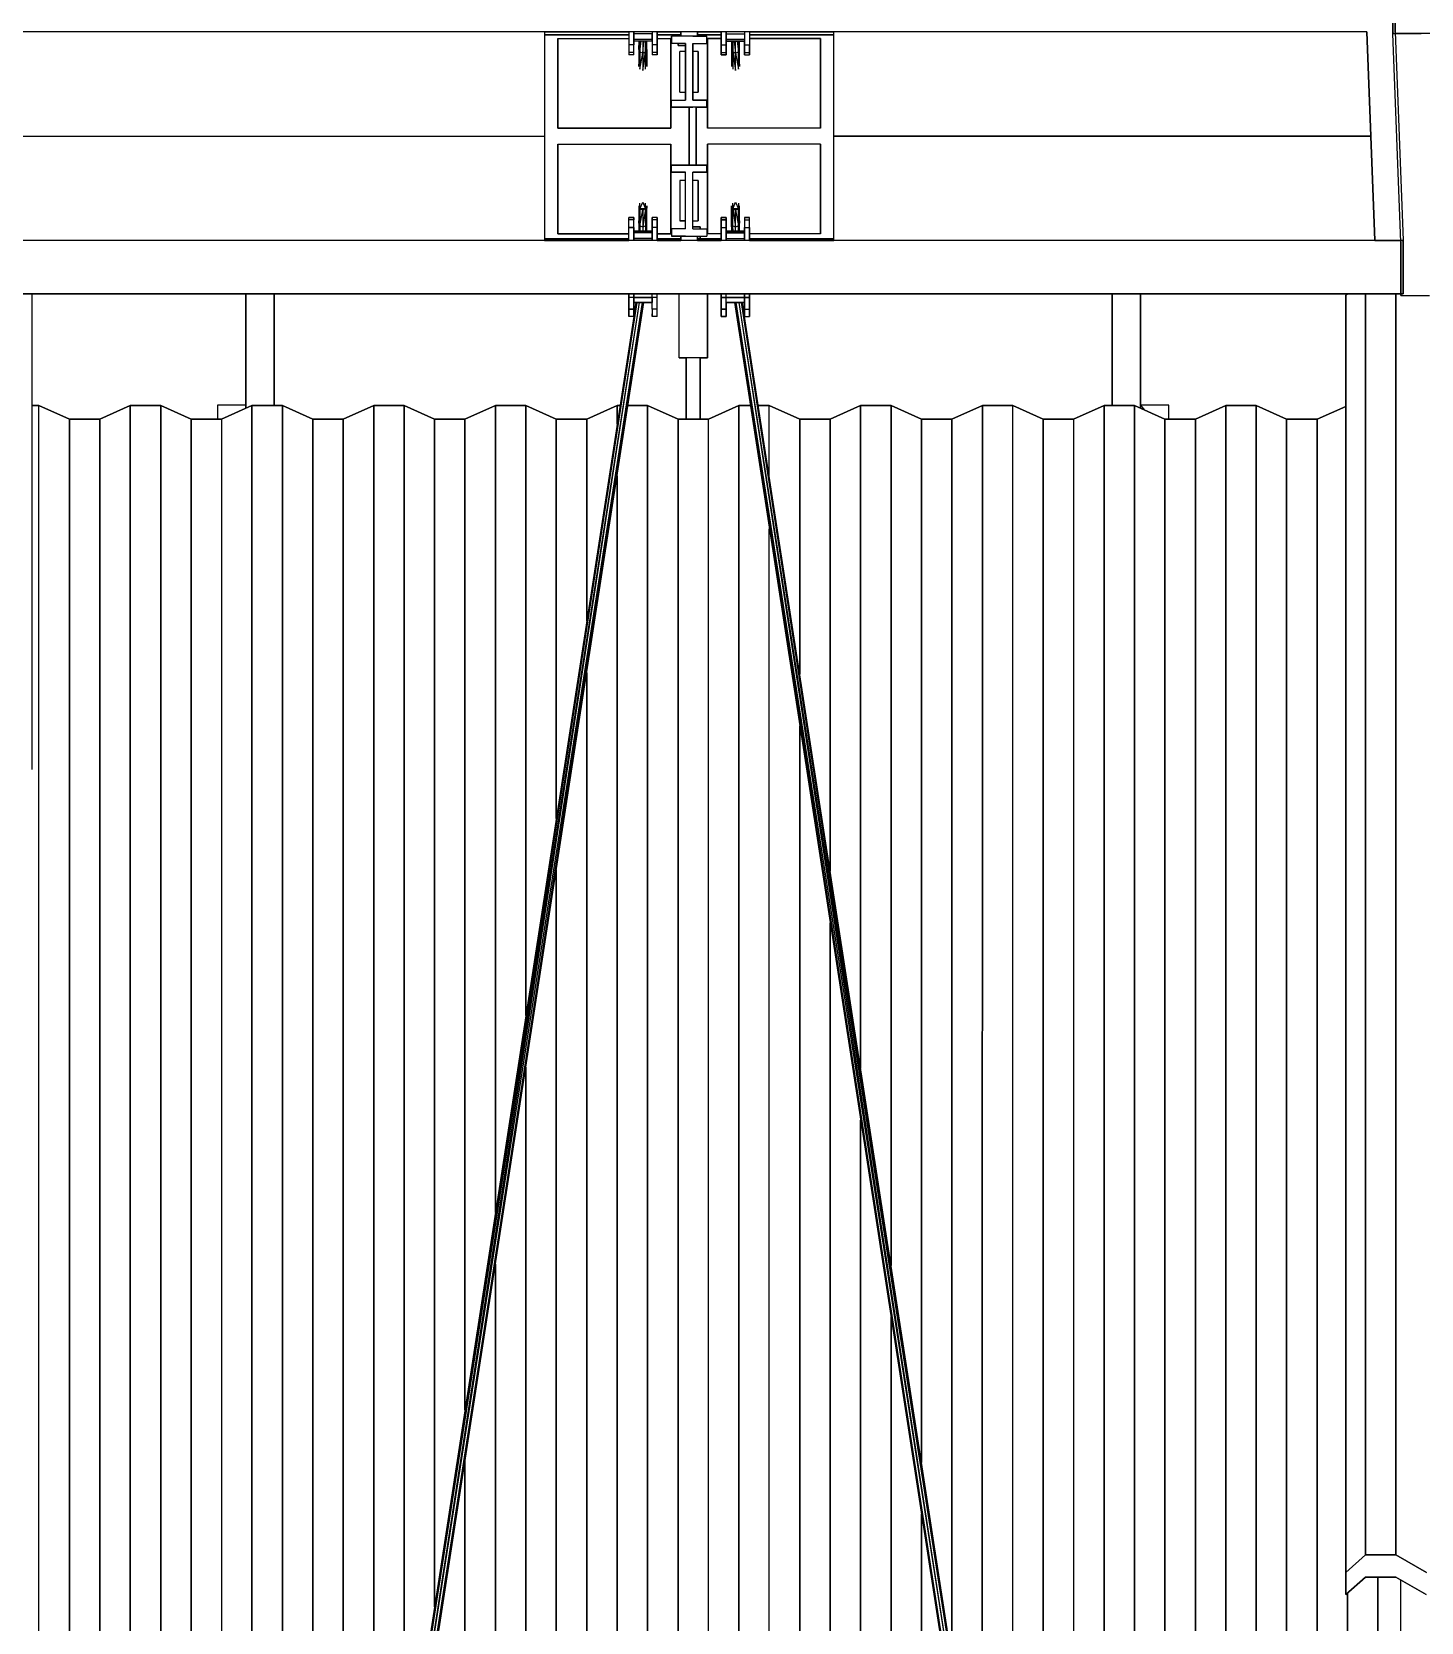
# Model space of a CAD drawing. Extents: x -32 to 51.8, y -51.6 to -5.5.
# Drawn here: x -18.566 to -14.653, y -24.769 to -20.291 of the extents above; entities that cross this region are included whole.
import ezdxf

# ---------------------------------------------------------------- set-up
doc = ezdxf.new("R2010")
doc.units = 0
doc.header["$MEASUREMENT"] = 0
doc.layers.get('0').update_dxf_attribs({"linetype": 'CONTINUOUS'})
doc.layers.add('hachures', color=5, linetype='CONTINUOUS')

msp = doc.modelspace()

# ---------------------------------------------------------------- linework, layer by layer
for p, q in [((-14.7329, -20.2952), (-14.7329, -20.1452)), ((-14.7329, -20.1452), (-14.7329, -20.2952)), ((-14.7263, -20.1406), (-14.7263, -20.2906)), ((-14.7263, -20.2906), (-14.7263, -20.1406)), ((-14.8063, -20.2906), (-18.6463, -20.2906)), ((-17.122, -20.2906), (-16.8848, -20.2906)), ((-17.122, -20.2906), (-17.122, -20.5845)), ((-17.122, -20.2988), (-16.8848, -20.2988)), ((-16.8848, -20.2988), (-17.122, -20.2988)), ((-17.0847, -20.5618), (-17.0847, -20.3093)), ((-17.0847, -20.3093), (-16.8848, -20.3093)), ((-17.0847, -20.3093), (-16.8848, -20.3093)), ((-17.0847, -20.5618), (-17.0847, -20.3093)), ((-17.0847, -20.3093), (-17.0847, -20.5618)), ((-16.8848, -20.2906), (-16.8848, -20.3274)), ((-16.8848, -20.3274), (-16.8848, -20.3488)), ((-16.8704, -20.3274), (-16.8848, -20.3274)), ((-16.8704, -20.2906), (-16.8704, -20.3274)), ((-16.8704, -20.3274), (-16.8704, -20.2906)), ((-16.8193, -20.2965), (-16.8704, -20.2965)), ((-16.8193, -20.312), (-16.8704, -20.312)), ((-16.8193, -20.3169), (-16.8704, -20.3169)), ((-16.8704, -20.3488), (-16.8704, -20.3274)), ((-16.8568, -20.3169), (-16.8568, -20.34)), ((-16.8568, -20.34), (-16.8556, -20.3169)), ((-16.8535, -20.3169), (-16.8535, -20.3474)), ((-16.8535, -20.3474), (-16.8501, -20.3169)), ((-16.8455, -20.3169), (-16.8455, -20.3505)), ((-16.8455, -20.3505), (-16.8421, -20.3169)), ((-16.8376, -20.3474), (-16.8376, -20.3169)), ((-16.8343, -20.34), (-16.8343, -20.3169)), ((-16.8193, -20.2906), (-16.8193, -20.3274)), ((-16.8193, -20.312), (-16.8193, -20.2965)), ((-16.8193, -20.3169), (-16.8193, -20.312)), ((-16.8193, -20.3274), (-16.8193, -20.3488)), ((-16.8048, -20.3274), (-16.8193, -20.3274)), ((-16.8048, -20.2906), (-16.8048, -20.3274)), ((-16.8048, -20.3274), (-16.8048, -20.2906)), ((-16.8048, -20.2906), (-16.7383, -20.2906)), ((-16.8048, -20.2988), (-16.7383, -20.2988)), ((-16.7383, -20.2988), (-16.8048, -20.2988)), ((-16.8048, -20.3023), (-16.8048, -20.3355)), ((-16.8048, -20.3093), (-16.8048, -20.3093)), ((-16.8048, -20.3093), (-16.7667, -20.3093)), ((-16.8048, -20.3093), (-16.8048, -20.3093)), ((-16.8048, -20.3093), (-16.7667, -20.3093)), ((-16.8048, -20.3274), (-16.8048, -20.3488)), ((-16.8048, -20.3488), (-16.8048, -20.3274)), ((-16.7667, -20.3093), (-16.7667, -20.5618)), ((-16.7667, -20.3093), (-16.7667, -20.5618)), ((-16.7667, -20.5618), (-16.7667, -20.3093)), ((-16.7667, -20.3227), (-16.7648, -20.3227)), ((-16.7667, -20.3227), (-16.7648, -20.3227)), ((-16.7648, -20.3032), (-16.7648, -20.3232)), ((-16.7248, -20.3032), (-16.7648, -20.3032)), ((-16.7648, -20.3232), (-16.7648, -20.3032)), ((-16.7248, -20.3232), (-16.7648, -20.3232)), ((-16.7461, -20.3032), (-16.7461, -20.2988)), ((-16.7461, -20.2988), (-16.7461, -20.3032)), ((-16.7461, -20.3289), (-16.7461, -20.3232)), ((-16.7461, -20.3232), (-16.7461, -20.3289)), ((-16.7461, -20.3289), (-16.7248, -20.3289)), ((-16.7248, -20.3289), (-16.7461, -20.3289)), ((-16.7383, -20.3032), (-16.7383, -20.2906)), ((-16.7383, -20.3032), (-16.7383, -20.2906)), ((-16.7383, -20.2906), (-16.7383, -20.3032)), ((-16.7048, -20.3032), (-16.7248, -20.3032)), ((-16.7248, -20.4832), (-16.7248, -20.3232)), ((-16.7248, -20.3232), (-16.7248, -20.4832)), ((-16.6648, -20.3032), (-16.7048, -20.3032)), ((-16.7048, -20.3032), (-16.6648, -20.3032)), ((-16.6913, -20.3032), (-16.7048, -20.3032)), ((-16.7048, -20.3232), (-16.6648, -20.3232)), ((-16.7048, -20.3232), (-16.7048, -20.4832)), ((-16.7048, -20.4832), (-16.7048, -20.3232)), ((-16.6913, -20.2906), (-16.6248, -20.2906)), ((-16.6913, -20.2906), (-16.6913, -20.3032)), ((-16.6913, -20.3032), (-16.6913, -20.2906)), ((-16.6913, -20.2988), (-16.6248, -20.2988)), ((-16.6248, -20.2988), (-16.6913, -20.2988)), ((-16.6913, -20.3032), (-16.6648, -20.3032)), ((-16.6648, -20.3232), (-16.6648, -20.3032)), ((-16.6648, -20.3232), (-16.6648, -20.3032)), ((-16.6648, -20.3227), (-16.6629, -20.3227)), ((-16.6648, -20.3227), (-16.6629, -20.3227)), ((-16.6629, -20.3093), (-16.6248, -20.3093)), ((-16.6248, -20.3093), (-16.6629, -20.3093)), ((-16.6629, -20.5618), (-16.6629, -20.3093)), ((-16.6629, -20.5618), (-16.6629, -20.3093)), ((-16.6629, -20.3093), (-16.6629, -20.5618)), ((-16.6248, -20.3274), (-16.6248, -20.2906)), ((-16.6248, -20.2906), (-16.6248, -20.3274)), ((-16.6248, -20.3023), (-16.6248, -20.2906)), ((-16.6248, -20.3355), (-16.6248, -20.3023)), ((-16.6248, -20.3274), (-16.6104, -20.3274)), ((-16.6248, -20.3488), (-16.6248, -20.3274)), ((-16.6248, -20.3274), (-16.6248, -20.3488)), ((-16.6104, -20.2906), (-16.6104, -20.3274)), ((-16.6104, -20.3274), (-16.6104, -20.2906)), ((-16.6104, -20.2965), (-16.5592, -20.2965)), ((-16.6104, -20.312), (-16.6104, -20.2965)), ((-16.5592, -20.312), (-16.6104, -20.312)), ((-16.6104, -20.3169), (-16.6104, -20.312)), ((-16.6104, -20.3169), (-16.5592, -20.3169)), ((-16.5592, -20.3169), (-16.6104, -20.3169)), ((-16.6104, -20.3274), (-16.6104, -20.3488)), ((-16.6104, -20.3355), (-16.6104, -20.3274)), ((-16.6104, -20.3488), (-16.6104, -20.3274)), ((-16.5953, -20.3169), (-16.5953, -20.34)), ((-16.592, -20.3169), (-16.592, -20.3474)), ((-16.5876, -20.3169), (-16.5841, -20.3505)), ((-16.5841, -20.3505), (-16.5841, -20.3169)), ((-16.5796, -20.3169), (-16.5761, -20.3474)), ((-16.5761, -20.3474), (-16.5761, -20.3169)), ((-16.5728, -20.34), (-16.5728, -20.3169)), ((-16.5593, -20.3355), (-16.5593, -20.3169)), ((-16.5592, -20.3274), (-16.5593, -20.3488)), ((-16.5592, -20.2906), (-16.5592, -20.3274)), ((-16.5592, -20.3274), (-16.5448, -20.3274)), ((-16.5592, -20.3488), (-16.5592, -20.3274)), ((-16.5448, -20.2906), (-16.5448, -20.3274)), ((-16.5448, -20.2906), (-16.3077, -20.2906)), ((-16.5448, -20.2988), (-16.3077, -20.2988)), ((-16.3077, -20.2988), (-16.5448, -20.2988)), ((-16.5448, -20.3093), (-16.3449, -20.3093)), ((-16.3449, -20.3093), (-16.5448, -20.3093)), ((-16.5448, -20.3274), (-16.5448, -20.3488)), ((-16.5448, -20.3488), (-16.5448, -20.3274)), ((-16.5448, -20.3274), (-16.5448, -20.3355)), ((-16.3449, -20.3093), (-16.3449, -20.5618)), ((-16.3449, -20.5618), (-16.3449, -20.3093)), ((-16.3449, -20.3093), (-16.3449, -20.5618)), ((-16.3077, -20.5845), (-16.3077, -20.2906)), ((-14.8063, -20.2906), (-14.7833, -20.8785)), ((-14.7833, -20.8785), (-14.8063, -20.2906)), ((-14.7099, -20.8831), (-14.7329, -20.2952)), ((-14.7329, -20.2952), (-14.6529, -20.2952)), ((-14.6529, -20.2952), (-14.7329, -20.2952)), ((-14.7329, -20.2952), (-14.6529, -20.2952)), ((-14.7263, -20.2906), (-14.7033, -20.8785)), ((-10.8129, -20.2952), (-14.6529, -20.2952)), ((-16.8848, -20.3488), (-16.8848, -20.3556)), ((-16.8704, -20.3488), (-16.8848, -20.3488)), ((-16.8704, -20.3556), (-16.8848, -20.3556)), ((-16.8704, -20.3556), (-16.8704, -20.3488)), ((-16.8568, -20.34), (-16.8535, -20.3474)), ((-16.8568, -20.34), (-16.8568, -20.3881)), ((-16.8568, -20.3881), (-16.8535, -20.3474)), ((-16.8535, -20.3474), (-16.8455, -20.3505)), ((-16.8535, -20.3474), (-16.8535, -20.3959)), ((-16.8535, -20.3959), (-16.8455, -20.3505)), ((-16.8455, -20.3505), (-16.8376, -20.3474)), ((-16.8455, -20.3991), (-16.8376, -20.3474)), ((-16.8455, -20.3505), (-16.8455, -20.3991)), ((-16.8376, -20.3474), (-16.8343, -20.34)), ((-16.8376, -20.3959), (-16.8343, -20.34)), ((-16.8376, -20.3959), (-16.8376, -20.3474)), ((-16.8343, -20.34), (-16.8343, -20.3881)), ((-16.8193, -20.3488), (-16.8193, -20.3556)), ((-16.8048, -20.3488), (-16.8193, -20.3488)), ((-16.8048, -20.3556), (-16.8193, -20.3556)), ((-16.8048, -20.3355), (-16.8048, -20.3556)), ((-16.8048, -20.3488), (-16.8048, -20.3556)), ((-16.8048, -20.3556), (-16.8048, -20.3488)), ((-16.7248, -20.3462), (-16.7407, -20.3462)), ((-16.7407, -20.4602), (-16.7407, -20.3462)), ((-16.689, -20.3462), (-16.7048, -20.3462)), ((-16.689, -20.3462), (-16.689, -20.4602)), ((-16.689, -20.4602), (-16.689, -20.3462)), ((-16.689, -20.3462), (-16.689, -20.4602)), ((-16.6248, -20.3556), (-16.6248, -20.3355)), ((-16.6248, -20.3488), (-16.6104, -20.3488)), ((-16.6248, -20.3556), (-16.6248, -20.3488)), ((-16.6248, -20.3488), (-16.6248, -20.3556)), ((-16.6248, -20.3556), (-16.6104, -20.3556)), ((-16.6104, -20.3556), (-16.6248, -20.3556)), ((-16.6104, -20.3556), (-16.6104, -20.3355)), ((-16.6104, -20.3355), (-16.6104, -20.3355)), ((-16.6104, -20.3488), (-16.6104, -20.3556)), ((-16.6104, -20.3556), (-16.6104, -20.3488)), ((-16.6104, -20.3556), (-16.6104, -20.3556)), ((-16.5953, -20.34), (-16.592, -20.3474)), ((-16.5953, -20.34), (-16.592, -20.3959)), ((-16.5953, -20.34), (-16.5953, -20.3881)), ((-16.592, -20.3474), (-16.5841, -20.3505)), ((-16.592, -20.3474), (-16.5841, -20.3991)), ((-16.592, -20.3474), (-16.592, -20.3959)), ((-16.5841, -20.3505), (-16.5761, -20.3474)), ((-16.5841, -20.3505), (-16.5761, -20.3959)), ((-16.5841, -20.3991), (-16.5841, -20.3505)), ((-16.5761, -20.3474), (-16.5728, -20.34)), ((-16.5761, -20.3474), (-16.5728, -20.3881)), ((-16.5761, -20.3959), (-16.5761, -20.3474)), ((-16.5728, -20.3881), (-16.5728, -20.34)), ((-16.5593, -20.3556), (-16.5593, -20.3355)), ((-16.5593, -20.3488), (-16.5593, -20.3556)), ((-16.5592, -20.3488), (-16.5448, -20.3488)), ((-16.5592, -20.3556), (-16.5592, -20.3488)), ((-16.5592, -20.3556), (-16.5448, -20.3556)), ((-16.5448, -20.3355), (-16.5448, -20.3556)), ((-16.5448, -20.3488), (-16.5448, -20.3556)), ((-16.5448, -20.3556), (-16.5448, -20.3488)), ((-16.7407, -20.4602), (-16.7248, -20.4602)), ((-16.7048, -20.4602), (-16.689, -20.4602)), ((-16.7667, -20.4837), (-16.7648, -20.4837)), ((-16.7648, -20.5032), (-16.7648, -20.4832)), ((-16.7648, -20.4832), (-16.7248, -20.4832)), ((-16.7248, -20.5032), (-16.7648, -20.5032)), ((-16.7648, -20.5032), (-16.7248, -20.5032)), ((-16.7248, -20.5032), (-16.7148, -20.5032)), ((-16.7048, -20.5032), (-16.7248, -20.5032)), ((-16.7248, -20.5032), (-16.7048, -20.5032)), ((-16.7148, -20.5032), (-16.7148, -20.5132)), ((-16.7148, -20.5132), (-16.7148, -20.5032)), ((-16.6648, -20.4832), (-16.7048, -20.4832)), ((-16.7048, -20.4832), (-16.6648, -20.4832)), ((-16.6648, -20.5032), (-16.7048, -20.5032)), ((-16.6948, -20.5132), (-16.6948, -20.5032)), ((-16.6948, -20.5032), (-16.6948, -20.5132)), ((-16.6948, -20.5032), (-16.6648, -20.5032)), ((-16.6648, -20.5032), (-16.6648, -20.4832)), ((-16.6648, -20.4832), (-16.6648, -20.5032)), ((-16.6648, -20.4837), (-16.6629, -20.4837)), ((-16.7148, -20.5132), (-16.7148, -20.6559)), ((-16.7148, -20.6659), (-16.7148, -20.5132)), ((-16.7148, -20.5132), (-16.7148, -20.6559)), ((-16.7148, -20.6559), (-16.7148, -20.5132)), ((-16.6948, -20.6559), (-16.6948, -20.5132)), ((-16.6948, -20.5132), (-16.6948, -20.6659)), ((-16.6948, -20.5132), (-16.6948, -20.6559)), ((-16.6948, -20.5132), (-16.6948, -20.5132)), ((-18.6348, -20.5845), (-17.122, -20.5845)), ((-17.122, -20.5845), (-17.122, -20.8785)), ((-16.7667, -20.5618), (-17.0847, -20.5618)), ((-17.0847, -20.5618), (-16.7667, -20.5618)), ((-16.3449, -20.5618), (-16.6629, -20.5618)), ((-16.3449, -20.5618), (-16.6629, -20.5618)), ((-14.7948, -20.5846), (-16.3077, -20.5845)), ((-16.3077, -20.8785), (-16.3077, -20.5845)), ((-16.3077, -20.5845), (-14.7948, -20.5846)), ((-17.0847, -20.8598), (-17.0847, -20.6073)), ((-17.0847, -20.6073), (-17.0847, -20.8598)), ((-17.0847, -20.8598), (-17.0847, -20.6073)), ((-17.0847, -20.6073), (-16.7667, -20.6073)), ((-16.7667, -20.6073), (-16.7667, -20.8598)), ((-16.7667, -20.6073), (-16.7667, -20.8598)), ((-16.7667, -20.8598), (-16.7667, -20.6073)), ((-16.3449, -20.6073), (-16.6629, -20.6073)), ((-16.6629, -20.8598), (-16.6629, -20.6073)), ((-16.6629, -20.8598), (-16.6629, -20.6073)), ((-16.6629, -20.6073), (-16.6629, -20.8598)), ((-16.3449, -20.6073), (-16.3449, -20.8598)), ((-16.3449, -20.6073), (-16.3449, -20.8598)), ((-16.3449, -20.8598), (-16.3449, -20.6073)), ((-16.7648, -20.6854), (-16.7667, -20.6854)), ((-16.7248, -20.6659), (-16.7648, -20.6659)), ((-16.7648, -20.6859), (-16.7648, -20.6659)), ((-16.7648, -20.6659), (-16.7248, -20.6659)), ((-16.7648, -20.6859), (-16.7248, -20.6859)), ((-16.7248, -20.6859), (-16.7648, -20.6859)), ((-16.7148, -20.6659), (-16.7248, -20.6659)), ((-16.7248, -20.6659), (-16.7048, -20.6659)), ((-16.7048, -20.6659), (-16.7248, -20.6659)), ((-16.7248, -20.8459), (-16.7248, -20.6859)), ((-16.7148, -20.6559), (-16.7148, -20.6659)), ((-16.7148, -20.6659), (-16.7148, -20.6559)), ((-16.7148, -20.6559), (-16.7148, -20.6659)), ((-16.7048, -20.6659), (-16.6648, -20.6659)), ((-16.6648, -20.6659), (-16.7048, -20.6659)), ((-16.7048, -20.7089), (-16.7048, -20.6859)), ((-16.7048, -20.6859), (-16.6648, -20.6859)), ((-16.7048, -20.8459), (-16.7048, -20.6859)), ((-16.6648, -20.6859), (-16.7048, -20.6859)), ((-16.6948, -20.6559), (-16.6948, -20.6659)), ((-16.6948, -20.6659), (-16.6948, -20.6559)), ((-16.6948, -20.6659), (-16.6948, -20.6559)), ((-16.6648, -20.6859), (-16.6648, -20.6659)), ((-16.6648, -20.6659), (-16.6648, -20.6859)), ((-16.6629, -20.6854), (-16.6648, -20.6854)), ((-16.7407, -20.7089), (-16.7407, -20.8229)), ((-16.7248, -20.7089), (-16.7407, -20.7089)), ((-16.7407, -20.7089), (-16.7407, -20.8229)), ((-16.689, -20.7089), (-16.7048, -20.7089)), ((-16.689, -20.7089), (-16.689, -20.8229)), ((-16.689, -20.8229), (-16.689, -20.7089)), ((-16.8568, -20.781), (-16.8568, -20.8291)), ((-16.8568, -20.781), (-16.8535, -20.7887)), ((-16.8535, -20.7887), (-16.8455, -20.77)), ((-16.8535, -20.7887), (-16.8535, -20.7732)), ((-16.8455, -20.77), (-16.8376, -20.7887)), ((-16.8376, -20.7887), (-16.8376, -20.7732)), ((-16.8376, -20.7887), (-16.8343, -20.781)), ((-16.8343, -20.781), (-16.8376, -20.8366)), ((-16.8343, -20.8291), (-16.8343, -20.781)), ((-16.5953, -20.781), (-16.592, -20.7887)), ((-16.592, -20.8366), (-16.5953, -20.781)), ((-16.5953, -20.8291), (-16.5953, -20.781)), ((-16.592, -20.7887), (-16.5841, -20.77)), ((-16.592, -20.7887), (-16.592, -20.7732)), ((-16.5841, -20.77), (-16.5761, -20.7887)), ((-16.5761, -20.7732), (-16.5761, -20.7887)), ((-16.5761, -20.7887), (-16.5728, -20.781)), ((-16.5728, -20.8291), (-16.5728, -20.781)), ((-16.8848, -20.8202), (-16.8848, -20.8135)), ((-16.8848, -20.8135), (-16.8704, -20.8135)), ((-16.8704, -20.8135), (-16.8848, -20.8135)), ((-16.8704, -20.8202), (-16.8848, -20.8202)), ((-16.8848, -20.8417), (-16.8848, -20.8202)), ((-16.8704, -20.8135), (-16.8704, -20.8202)), ((-16.8704, -20.8135), (-16.8704, -20.8135)), ((-16.8704, -20.8202), (-16.8704, -20.8135)), ((-16.8704, -20.8417), (-16.8704, -20.8202)), ((-16.8568, -20.8291), (-16.8535, -20.7887)), ((-16.8535, -20.7887), (-16.8535, -20.8366)), ((-16.8535, -20.7887), (-16.8455, -20.792)), ((-16.8376, -20.7887), (-16.8535, -20.7887)), ((-16.8535, -20.8366), (-16.8455, -20.792)), ((-16.8376, -20.7887), (-16.8456, -20.8397)), ((-16.8455, -20.792), (-16.8456, -20.8397)), ((-16.8455, -20.792), (-16.8376, -20.7887)), ((-16.8376, -20.7887), (-16.8376, -20.8366)), ((-16.8048, -20.8135), (-16.8193, -20.8135)), ((-16.8193, -20.8202), (-16.8193, -20.8135)), ((-16.8193, -20.8135), (-16.8193, -20.8202)), ((-16.8193, -20.8335), (-16.8193, -20.8135)), ((-16.8048, -20.8202), (-16.8193, -20.8202)), ((-16.8193, -20.8417), (-16.8193, -20.8202)), ((-16.8193, -20.8202), (-16.8193, -20.8417)), ((-16.8048, -20.8135), (-16.8048, -20.8202)), ((-16.8048, -20.8202), (-16.8048, -20.8135)), ((-16.8048, -20.8202), (-16.8048, -20.8417)), ((-16.8048, -20.8417), (-16.8048, -20.8202)), ((-16.7248, -20.8229), (-16.7407, -20.8229)), ((-16.7407, -20.8229), (-16.7248, -20.8229)), ((-16.7248, -20.8229), (-16.7407, -20.8229)), ((-16.7407, -20.8229), (-16.7248, -20.8229)), ((-16.7048, -20.8402), (-16.7048, -20.8229)), ((-16.7048, -20.8229), (-16.689, -20.8229)), ((-16.6104, -20.8135), (-16.6248, -20.8135)), ((-16.6248, -20.8135), (-16.6248, -20.8202)), ((-16.6248, -20.8135), (-16.6104, -20.8135)), ((-16.6248, -20.8202), (-16.6248, -20.8135)), ((-16.6248, -20.8202), (-16.6104, -20.8202)), ((-16.6248, -20.8417), (-16.6248, -20.8202)), ((-16.6248, -20.8202), (-16.6248, -20.8202)), ((-16.6248, -20.8202), (-16.6248, -20.8202)), ((-16.6248, -20.8202), (-16.6248, -20.8417)), ((-16.6104, -20.8202), (-16.6248, -20.8202)), ((-16.6104, -20.8202), (-16.6104, -20.8135)), ((-16.6104, -20.8135), (-16.6104, -20.8335)), ((-16.6104, -20.8135), (-16.6104, -20.8202)), ((-16.6104, -20.8202), (-16.6104, -20.8417)), ((-16.6103, -20.8417), (-16.6104, -20.8202)), ((-16.592, -20.7887), (-16.5841, -20.792)), ((-16.592, -20.7887), (-16.5841, -20.8397)), ((-16.592, -20.8366), (-16.592, -20.7887)), ((-16.5761, -20.7887), (-16.592, -20.7887)), ((-16.5841, -20.792), (-16.5761, -20.7887)), ((-16.5841, -20.8397), (-16.5841, -20.792)), ((-16.5841, -20.792), (-16.5761, -20.8366)), ((-16.5761, -20.8366), (-16.5761, -20.7887)), ((-16.5761, -20.7887), (-16.5728, -20.8291)), ((-16.5592, -20.8135), (-16.5592, -20.8202)), ((-16.5592, -20.8135), (-16.5448, -20.8135)), ((-16.5448, -20.8135), (-16.5592, -20.8135)), ((-16.5592, -20.8135), (-16.5592, -20.8135)), ((-16.5592, -20.8202), (-16.5448, -20.8202)), ((-16.5592, -20.8202), (-16.5592, -20.8417)), ((-16.5448, -20.8202), (-16.5448, -20.8135)), ((-16.5448, -20.8417), (-16.5448, -20.8202)), ((-16.8848, -20.8598), (-17.0847, -20.8598)), ((-17.0847, -20.8598), (-16.8848, -20.8598)), ((-16.8848, -20.8785), (-16.8848, -20.8417)), ((-16.8848, -20.8417), (-16.8704, -20.8417)), ((-16.8704, -20.8417), (-16.8848, -20.8417)), ((-16.8704, -20.8417), (-16.8704, -20.8785)), ((-16.8704, -20.8785), (-16.8704, -20.8417)), ((-16.8704, -20.8522), (-16.8193, -20.8522)), ((-16.8193, -20.8522), (-16.8704, -20.8522)), ((-16.8193, -20.8571), (-16.8704, -20.8571)), ((-16.8568, -20.8291), (-16.8568, -20.8522)), ((-16.8568, -20.8291), (-16.8535, -20.8366)), ((-16.8535, -20.8366), (-16.8456, -20.8397)), ((-16.8535, -20.8366), (-16.8535, -20.8522)), ((-16.8456, -20.8397), (-16.8376, -20.8366)), ((-16.8456, -20.8397), (-16.8456, -20.8522)), ((-16.8376, -20.8366), (-16.8343, -20.8291)), ((-16.8376, -20.8366), (-16.8376, -20.8522)), ((-16.8352, -20.8522), (-16.8343, -20.8291)), ((-16.8343, -20.8522), (-16.8343, -20.8291)), ((-16.8193, -20.8522), (-16.8193, -20.8335)), ((-16.8048, -20.8417), (-16.8193, -20.8417)), ((-16.8193, -20.8785), (-16.8193, -20.8417)), ((-16.8193, -20.8417), (-16.8193, -20.8785)), ((-16.8193, -20.8522), (-16.8193, -20.8571)), ((-16.8193, -20.8571), (-16.8193, -20.8726)), ((-16.8048, -20.8417), (-16.8048, -20.8785)), ((-16.8048, -20.8785), (-16.8048, -20.8417)), ((-16.7667, -20.8598), (-16.8048, -20.8598)), ((-16.8048, -20.8598), (-16.7667, -20.8598)), ((-16.7648, -20.8464), (-16.7667, -20.8464)), ((-16.7648, -20.8464), (-16.7667, -20.8464)), ((-16.7248, -20.8459), (-16.7648, -20.8459)), ((-16.7648, -20.8459), (-16.7648, -20.8659)), ((-16.7248, -20.8459), (-16.7648, -20.8459)), ((-16.7248, -20.8659), (-16.7648, -20.8659)), ((-16.7648, -20.8659), (-16.7248, -20.8659)), ((-16.7248, -20.8659), (-16.7648, -20.8659)), ((-16.7383, -20.8785), (-16.7383, -20.8659)), ((-16.7383, -20.8659), (-16.6913, -20.8659)), ((-16.7383, -20.8659), (-16.7383, -20.8785)), ((-16.7248, -20.8659), (-16.7048, -20.8659)), ((-16.7231, -20.8659), (-16.7231, -20.8659)), ((-16.6836, -20.8402), (-16.7048, -20.8402)), ((-16.6836, -20.8402), (-16.7048, -20.8402)), ((-16.7048, -20.8402), (-16.6836, -20.8402)), ((-16.7048, -20.8459), (-16.6648, -20.8459)), ((-16.7048, -20.8659), (-16.6648, -20.8659)), ((-16.6913, -20.8659), (-16.6913, -20.8785)), ((-16.6913, -20.8785), (-16.6913, -20.8659)), ((-16.6836, -20.8459), (-16.6836, -20.8402)), ((-16.6836, -20.8402), (-16.6836, -20.8402)), ((-16.6836, -20.8734), (-16.6836, -20.8659)), ((-16.6836, -20.8734), (-16.6836, -20.8659)), ((-16.6836, -20.8659), (-16.6836, -20.8734)), ((-16.6836, -20.8459), (-16.6836, -20.8402)), ((-16.6836, -20.8402), (-16.6836, -20.8459)), ((-16.6648, -20.8459), (-16.6648, -20.8659)), ((-16.6629, -20.8464), (-16.6648, -20.8464)), ((-16.6629, -20.8464), (-16.6648, -20.8464)), ((-16.6248, -20.8598), (-16.6629, -20.8598)), ((-16.6248, -20.8417), (-16.6104, -20.8417)), ((-16.6248, -20.8785), (-16.6248, -20.8417)), ((-16.6248, -20.8417), (-16.6248, -20.8785)), ((-16.6104, -20.8335), (-16.6104, -20.8522)), ((-16.6104, -20.8417), (-16.6104, -20.8785)), ((-16.6104, -20.8571), (-16.6104, -20.8522)), ((-16.6104, -20.8726), (-16.6104, -20.8571)), ((-16.6104, -20.8571), (-16.6104, -20.8571)), ((-16.6103, -20.8785), (-16.6103, -20.8417)), ((-16.5592, -20.8522), (-16.6103, -20.8522)), ((-16.6103, -20.8522), (-16.5592, -20.8522)), ((-16.6103, -20.8571), (-16.5592, -20.8571)), ((-16.5592, -20.8571), (-16.6103, -20.8571)), ((-16.5953, -20.8291), (-16.592, -20.8366)), ((-16.5944, -20.8522), (-16.5953, -20.8291)), ((-16.5953, -20.8291), (-16.5953, -20.8522)), ((-16.592, -20.8522), (-16.592, -20.8366)), ((-16.5904, -20.8522), (-16.592, -20.8366)), ((-16.592, -20.8366), (-16.5841, -20.8397)), ((-16.5841, -20.8397), (-16.5761, -20.8366)), ((-16.5841, -20.8522), (-16.5841, -20.8397)), ((-16.5761, -20.8366), (-16.5728, -20.8291)), ((-16.5761, -20.8522), (-16.5761, -20.8366)), ((-16.5761, -20.8366), (-16.5754, -20.8522)), ((-16.5728, -20.8522), (-16.5728, -20.8291)), ((-16.5592, -20.8335), (-16.5592, -20.8522)), ((-16.5592, -20.8417), (-16.5448, -20.8417)), ((-16.5592, -20.8785), (-16.5592, -20.8417)), ((-16.5592, -20.8417), (-16.5592, -20.8785)), ((-16.5592, -20.8658), (-16.5592, -20.8726)), ((-16.5448, -20.8785), (-16.5448, -20.8417)), ((-16.5448, -20.8417), (-16.5448, -20.8668)), ((-16.5448, -20.8417), (-16.5448, -20.8785)), ((-16.5448, -20.8668), (-16.5448, -20.8417)), ((-16.3449, -20.8598), (-16.5448, -20.8598)), ((-16.5448, -20.8668), (-16.5448, -20.8785)), ((-16.5448, -20.8668), (-16.5448, -20.8668)), ((-16.5448, -20.8668), (-16.5448, -20.8668)), ((-16.5448, -20.8785), (-16.5448, -20.8668)), ((-14.7833, -20.8785), (-18.6233, -20.8785)), ((-17.122, -20.8733), (-16.8848, -20.8734)), ((-16.8848, -20.8734), (-17.122, -20.8733)), ((-17.122, -20.8785), (-16.8848, -20.8785)), ((-16.8848, -20.8785), (-17.122, -20.8785)), ((-16.8193, -20.8726), (-16.8704, -20.8726)), ((-16.8704, -20.8726), (-16.8193, -20.8726)), ((-16.8048, -20.8734), (-16.7383, -20.8734)), ((-16.7383, -20.8734), (-16.8048, -20.8734)), ((-16.8048, -20.8785), (-16.7383, -20.8785)), ((-16.7383, -20.8785), (-16.8048, -20.8785)), ((-16.6913, -20.8734), (-16.6248, -20.8734)), ((-16.6248, -20.8734), (-16.6913, -20.8734)), ((-16.6913, -20.8785), (-16.6248, -20.8785)), ((-16.6248, -20.8785), (-16.6913, -20.8785)), ((-16.6103, -20.8726), (-16.5592, -20.8726)), ((-16.5592, -20.8726), (-16.5592, -20.8785)), ((-16.5448, -20.8734), (-16.3077, -20.8734)), ((-16.3077, -20.8734), (-16.5448, -20.8734)), ((-16.5448, -20.8785), (-16.3077, -20.8785)), ((-16.3077, -20.8785), (-16.5448, -20.8785)), ((-16.5448, -20.8785), (-16.3077, -20.8785)), ((-16.3077, -20.8785), (-16.5448, -20.8785)), ((-16.4036, -20.8785), (-16.3077, -20.8785)), ((-16.3077, -20.8785), (-16.4036, -20.8785)), ((-14.7833, -20.8785), (-14.7033, -20.8785)), ((-14.7833, -20.8785), (-14.7101, -20.8785)), ((-14.7033, -20.8785), (-14.7833, -20.8785)), ((-14.7833, -20.8785), (-14.7101, -20.8785)), ((-14.7033, -20.8785), (-14.7833, -20.8785)), ((-14.7329, -20.8785), (-14.7329, -20.8785)), ((-14.7101, -20.8785), (-14.7101, -20.8785)), ((-14.7099, -21.0331), (-14.7099, -20.8831)), ((-14.7099, -20.8831), (-14.7099, -21.0331)), ((-14.7033, -20.8785), (-14.7033, -21.0285)), ((-14.7033, -21.0285), (-14.7033, -20.8785)), ((-18.6233, -21.0285), (-14.7833, -21.0285)), ((-14.7833, -21.0285), (-18.6233, -21.0285)), ((-18.6233, -21.0285), (-14.7833, -21.0285)), ((-14.7833, -21.0285), (-18.6233, -21.0285)), ((-18.5663, -21.0285), (-16.8848, -21.0285)), ((-18.5663, -21.0285), (-16.8848, -21.0285)), ((-16.8848, -21.0285), (-18.5663, -21.0285)), ((-17.9633, -21.0285), (-18.5663, -21.0285)), ((-18.5663, -21.0285), (-18.5663, -22.3676)), ((-17.9633, -21.3509), (-17.9633, -21.0285)), ((-17.9633, -21.0285), (-17.9633, -21.3509)), ((-17.8833, -21.0285), (-17.8833, -21.3433)), ((-17.8833, -21.3433), (-17.8833, -21.0285)), ((-17.0571, -21.0285), (-17.8833, -21.0285)), ((-16.8848, -21.0386), (-16.8848, -21.0285)), ((-16.8848, -21.0285), (-16.8848, -21.0386)), ((-16.8704, -21.0386), (-16.8848, -21.0386)), ((-16.8848, -21.0718), (-16.8848, -21.0386)), ((-16.8848, -21.0386), (-16.8848, -21.0718)), ((-16.8704, -21.0386), (-16.8704, -21.0285)), ((-16.8704, -21.0285), (-16.8704, -21.0386)), ((-16.8704, -21.0718), (-16.8704, -21.0386)), ((-16.8704, -21.0386), (-16.8704, -21.0718)), ((-16.8193, -21.0387), (-16.8704, -21.0387)), ((-16.8704, -21.0387), (-16.8193, -21.0387)), ((-16.8193, -21.0386), (-16.8193, -21.0285)), ((-16.8048, -21.0386), (-16.8193, -21.0386)), ((-16.8193, -21.0718), (-16.8193, -21.0386)), ((-16.8193, -21.0387), (-16.8193, -21.0532)), ((-16.8048, -21.0386), (-16.8048, -21.0285)), ((-16.8048, -21.0285), (-16.6248, -21.0285)), ((-16.8048, -21.0285), (-16.6248, -21.0285)), ((-16.6248, -21.0285), (-16.8048, -21.0285)), ((-16.8048, -21.0718), (-16.8048, -21.0386)), ((-16.7433, -21.2085), (-16.7433, -21.0285)), ((-16.6633, -21.0285), (-16.6633, -21.2085)), ((-16.6633, -21.2085), (-16.6633, -21.0285)), ((-16.6248, -21.0386), (-16.6248, -21.0285)), ((-16.6248, -21.0285), (-16.6248, -21.0386)), ((-16.6104, -21.0386), (-16.6248, -21.0386)), ((-16.6248, -21.0386), (-16.6248, -21.0386)), ((-16.6248, -21.0718), (-16.6248, -21.0386)), ((-16.6248, -21.0386), (-16.6104, -21.0386)), ((-16.6248, -21.0386), (-16.6248, -21.0718)), ((-16.6104, -21.0532), (-16.6104, -21.0387)), ((-16.6103, -21.0386), (-16.6103, -21.0285)), ((-16.6103, -21.0718), (-16.6103, -21.0386)), ((-16.5592, -21.0387), (-16.6103, -21.0387)), ((-16.6103, -21.0387), (-16.5592, -21.0387)), ((-16.5592, -21.0285), (-16.5592, -21.0386)), ((-16.5592, -21.0386), (-16.5592, -21.0285)), ((-16.5592, -21.0386), (-16.5592, -21.0718)), ((-16.5592, -21.0386), (-16.5448, -21.0386)), ((-16.5592, -21.0718), (-16.5592, -21.0386)), ((-16.5592, -21.0386), (-16.5592, -21.0386)), ((-16.5448, -21.0386), (-16.5592, -21.0386)), ((-16.5448, -21.0386), (-16.5448, -21.0285)), ((-16.5448, -21.0285), (-16.5448, -21.0637)), ((-16.5448, -21.0285), (-14.8609, -21.0285)), ((-16.5448, -21.0285), (-14.8098, -21.0285)), ((-14.8609, -21.0285), (-16.5448, -21.0285)), ((-16.5448, -21.0285), (-16.5448, -21.0386)), ((-16.5448, -21.0718), (-16.5448, -21.0386)), ((-16.5448, -21.0386), (-16.5448, -21.0718)), ((-15.5233, -21.3433), (-15.5233, -21.0285)), ((-15.5233, -21.0285), (-15.5233, -21.3433)), ((-15.4433, -21.0285), (-15.4433, -21.351)), ((-15.4433, -21.351), (-15.4433, -21.0285)), ((-14.8651, -21.0322), (-14.8652, -21.0949)), ((-14.8652, -24.629), (-14.8651, -21.0322)), ((-14.8609, -21.0285), (-14.8651, -21.0322)), ((-14.8651, -21.0322), (-14.8609, -21.0285)), ((-14.7833, -21.0285), (-14.7033, -21.0285)), ((-14.7099, -21.0285), (-14.7833, -21.0285)), ((-14.7033, -21.0285), (-14.7833, -21.0285)), ((-14.7099, -21.0331), (-14.7099, -21.0285)), ((-14.7099, -21.0285), (-14.7099, -21.0331)), ((-14.7099, -21.0331), (-14.7099, -21.0285)), ((-14.7099, -21.0331), (-14.6299, -21.0331)), ((-16.8622, -21.0532), (-17.5065, -25.2088)), ((-16.8707, -21.0919), (-17.5065, -25.2088)), ((-17.5023, -25.2008), (-16.8546, -21.0532)), ((-16.8622, -21.0532), (-17.5023, -25.2008)), ((-17.4945, -25.2008), (-16.8545, -21.0532)), ((-17.4944, -25.2008), (-16.8464, -21.0532)), ((-17.4864, -25.2008), (-16.8423, -21.0532)), ((-16.8463, -21.0532), (-17.4864, -25.2008)), ((-17.4828, -25.2008), (-16.8423, -21.0532)), ((-16.8704, -21.0718), (-16.8848, -21.0718)), ((-16.8848, -21.0718), (-16.8848, -21.0718)), ((-16.8848, -21.0718), (-16.8848, -21.0919)), ((-16.8848, -21.0919), (-16.8848, -21.0718)), ((-16.8848, -21.0718), (-16.8704, -21.0718)), ((-16.8848, -21.0851), (-16.8848, -21.0919)), ((-16.8704, -21.0919), (-16.8848, -21.0919)), ((-16.8704, -21.0532), (-16.8193, -21.0532)), ((-16.8704, -21.0532), (-16.8704, -21.0637)), ((-16.8647, -21.0532), (-16.8704, -21.0897)), ((-16.8193, -21.0532), (-16.8704, -21.0532)), ((-16.8704, -21.0637), (-16.8704, -21.0851)), ((-16.8704, -21.0919), (-16.8704, -21.0718)), ((-16.8704, -21.0718), (-16.8704, -21.0919)), ((-16.8704, -21.0718), (-16.8704, -21.0718)), ((-16.8704, -21.0851), (-16.8704, -21.0919)), ((-16.8704, -21.0919), (-16.8704, -21.0851)), ((-16.8048, -21.0718), (-16.8193, -21.0718)), ((-16.8193, -21.0718), (-16.8193, -21.0919)), ((-16.8193, -21.0919), (-16.8193, -21.0851)), ((-16.8048, -21.0919), (-16.8193, -21.0919)), ((-16.8048, -21.0919), (-16.8048, -21.0718)), ((-16.6104, -21.0718), (-16.6248, -21.0718)), ((-16.6248, -21.0718), (-16.6248, -21.0718)), ((-16.6248, -21.0919), (-16.6248, -21.0718)), ((-16.6248, -21.0718), (-16.6104, -21.0718)), ((-16.6248, -21.0718), (-16.6248, -21.0919)), ((-16.6104, -21.0919), (-16.6248, -21.0919)), ((-16.6248, -21.0919), (-16.6248, -21.0919)), ((-16.6248, -21.0919), (-16.6104, -21.0919)), ((-16.6104, -21.0532), (-16.6104, -21.0637)), ((-16.6104, -21.0637), (-16.6104, -21.0851)), ((-16.6104, -21.0718), (-16.6104, -21.0919)), ((-16.6104, -21.0718), (-16.6104, -21.0718)), ((-16.6104, -21.0919), (-16.6103, -21.0718)), ((-16.6104, -21.0851), (-16.6104, -21.0919)), ((-16.6103, -21.0532), (-16.5592, -21.0532)), ((-16.5592, -21.0532), (-16.6103, -21.0532)), ((-16.5874, -21.0532), (-15.9469, -25.2008)), ((-16.5873, -21.0532), (-15.9433, -25.2008)), ((-15.9433, -25.2008), (-16.5834, -21.0532)), ((-16.5833, -21.0532), (-15.9353, -25.2008)), ((-16.5751, -21.0532), (-15.9353, -25.2008)), ((-16.575, -21.0532), (-15.9274, -25.2008)), ((-15.9274, -25.2008), (-16.5675, -21.0532)), ((-15.9245, -25.2008), (-16.5674, -21.0532)), ((-16.5592, -21.0897), (-16.5649, -21.0532)), ((-16.5592, -21.0637), (-16.5592, -21.0851)), ((-16.5592, -21.0718), (-16.5592, -21.0919)), ((-16.5592, -21.0718), (-16.5448, -21.0718)), ((-16.5592, -21.0919), (-16.5592, -21.0718)), ((-16.5592, -21.0851), (-16.5592, -21.0851)), ((-16.5592, -21.0851), (-16.5592, -21.0919)), ((-16.5592, -21.0919), (-16.5448, -21.0919)), ((-15.9245, -25.2008), (-16.5589, -21.0919)), ((-16.5448, -21.0637), (-16.5448, -21.0851)), ((-16.5448, -21.0919), (-16.5448, -21.0718)), ((-16.5448, -21.0718), (-16.5448, -21.0919)), ((-16.5448, -21.0851), (-16.5448, -21.0919)), ((-16.5448, -21.0919), (-16.5448, -21.0851)), ((-14.8652, -21.0949), (-14.8653, -24.6917)), ((-14.8653, -24.6907), (-14.8652, -21.0949)), ((-16.6633, -21.2085), (-16.7433, -21.2085)), ((-16.7433, -21.2085), (-16.7231, -21.2085)), ((-16.7231, -21.3817), (-16.7231, -21.2085)), ((-16.7231, -21.3817), (-16.7231, -21.2085)), ((-16.7231, -21.2085), (-16.7231, -21.3817)), ((-16.6836, -21.2085), (-16.6836, -21.3817)), ((-16.6836, -21.3817), (-16.6836, -21.2085)), ((-16.6836, -21.2085), (-16.6633, -21.2085)), ((-16.6836, -21.3817), (-16.6836, -21.2085)), ((-18.5462, -21.3433), (-18.5663, -21.3433)), ((-18.5663, -21.3433), (-18.5462, -21.3433)), ((-18.4605, -21.3816), (-18.5462, -21.3433)), ((-18.5462, -21.3433), (-18.4605, -21.3816)), ((-18.289, -21.3433), (-18.3748, -21.3816)), ((-18.3748, -21.3816), (-18.289, -21.3433)), ((-18.2033, -21.3433), (-18.289, -21.3433)), ((-18.289, -21.3433), (-18.289, -21.3433)), ((-18.289, -21.3433), (-18.2033, -21.3433)), ((-18.1176, -21.3816), (-18.2033, -21.3433)), ((-18.2033, -21.3433), (-18.2033, -21.3433)), ((-18.2033, -21.3433), (-18.1176, -21.3816)), ((-18.0433, -21.3417), (-18.0433, -21.3816)), ((-17.9633, -21.3417), (-18.0433, -21.3417)), ((-17.9462, -21.3433), (-18.0319, -21.3816)), ((-18.0319, -21.3816), (-17.9462, -21.3433)), ((-17.9633, -21.3509), (-17.9633, -21.3417)), ((-17.8605, -21.3433), (-17.9462, -21.3433)), ((-17.9462, -21.3433), (-17.9462, -21.3433)), ((-17.9462, -21.3433), (-17.8605, -21.3433)), ((-17.7748, -21.3816), (-17.8605, -21.3433)), ((-17.8605, -21.3433), (-17.8605, -21.3433)), ((-17.8605, -21.3433), (-17.7748, -21.3816)), ((-17.689, -21.3816), (-17.6033, -21.3433)), ((-17.6033, -21.3433), (-17.689, -21.3816)), ((-17.6033, -21.3433), (-17.6033, -21.3433)), ((-17.6033, -21.3433), (-17.5176, -21.3433)), ((-17.5176, -21.3433), (-17.6033, -21.3433)), ((-17.5176, -21.3433), (-17.5176, -21.3433)), ((-17.5176, -21.3433), (-17.4319, -21.3816)), ((-17.4319, -21.3816), (-17.5176, -21.3433)), ((-17.3462, -21.3816), (-17.2605, -21.3433)), ((-17.2605, -21.3433), (-17.3462, -21.3816)), ((-17.2605, -21.3433), (-17.2605, -21.3433)), ((-17.2605, -21.3433), (-17.1748, -21.3433)), ((-17.1748, -21.3433), (-17.2605, -21.3433)), ((-17.1748, -21.3433), (-17.1748, -21.3433)), ((-17.1748, -21.3433), (-17.089, -21.3816)), ((-17.089, -21.3816), (-17.1748, -21.3433)), ((-17.0033, -21.3816), (-16.9176, -21.3433)), ((-16.9176, -21.3433), (-17.0033, -21.3816)), ((-16.9176, -21.3955), (-16.9176, -21.3433)), ((-16.9176, -21.3433), (-16.9176, -21.3433)), ((-16.9176, -21.3433), (-16.9095, -21.3433)), ((-16.9095, -21.3433), (-16.9176, -21.3433)), ((-16.8871, -21.3433), (-16.8319, -21.3433)), ((-16.8319, -21.3433), (-16.8871, -21.3433)), ((-16.8319, -21.3433), (-16.8319, -21.3433)), ((-16.8319, -21.3433), (-16.7462, -21.3817)), ((-16.7462, -21.3817), (-16.8319, -21.3433)), ((-16.6605, -21.3817), (-16.5748, -21.3433)), ((-16.5748, -21.3433), (-16.6605, -21.3817)), ((-16.5748, -21.3433), (-16.5748, -21.3433)), ((-16.5748, -21.3433), (-16.5426, -21.3433)), ((-16.5426, -21.3433), (-16.5748, -21.3433)), ((-16.5201, -21.3433), (-16.489, -21.3433)), ((-16.489, -21.3433), (-16.5201, -21.3433)), ((-16.489, -21.3433), (-16.4033, -21.3817)), ((-16.4033, -21.3817), (-16.489, -21.3433)), ((-16.3176, -21.3817), (-16.2319, -21.3433)), ((-16.2319, -21.3433), (-16.3176, -21.3817)), ((-16.2319, -21.3433), (-16.2319, -21.3433)), ((-16.2319, -21.3433), (-16.1462, -21.3433)), ((-16.1462, -21.3433), (-16.2319, -21.3433)), ((-16.1462, -21.3433), (-16.1462, -21.3433)), ((-16.1462, -21.3433), (-16.0605, -21.3817)), ((-16.0605, -21.3817), (-16.1462, -21.3433)), ((-15.9748, -21.3817), (-15.889, -21.3433)), ((-15.889, -21.3433), (-15.9748, -21.3817)), ((-15.889, -21.3433), (-15.889, -21.3433)), ((-15.889, -21.3433), (-15.8033, -21.3433)), ((-15.8033, -21.3433), (-15.889, -21.3433)), ((-15.8033, -21.3433), (-15.7176, -21.3817)), ((-15.7176, -21.3817), (-15.8033, -21.3433)), ((-15.6319, -21.3817), (-15.5462, -21.3433)), ((-15.5462, -21.3433), (-15.6319, -21.3817)), ((-15.5462, -21.3433), (-15.5462, -21.3433)), ((-15.5462, -21.3433), (-15.4605, -21.3433)), ((-15.4605, -21.3433), (-15.5462, -21.3433)), ((-15.4605, -21.3433), (-15.4605, -21.3433)), ((-15.4605, -21.3433), (-15.3748, -21.3817)), ((-15.3748, -21.3817), (-15.4605, -21.3433)), ((-15.4433, -21.3417), (-15.4327, -21.3557)), ((-15.3633, -21.3417), (-15.4433, -21.3417)), ((-15.3633, -21.3817), (-15.3633, -21.3417)), ((-15.289, -21.3817), (-15.2033, -21.3433)), ((-15.2033, -21.3433), (-15.289, -21.3817)), ((-15.2033, -21.3433), (-15.2033, -21.3433)), ((-15.2033, -21.3433), (-15.1176, -21.3433)), ((-15.1176, -21.3433), (-15.2033, -21.3433)), ((-15.1176, -21.3433), (-15.1176, -21.3433)), ((-15.1176, -21.3433), (-15.0319, -21.3817)), ((-15.0319, -21.3817), (-15.1176, -21.3433)), ((-14.9462, -21.3817), (-14.8652, -21.3454)), ((-14.8652, -21.3454), (-14.9462, -21.3817)), ((-18.3748, -21.3816), (-18.4605, -21.3816)), ((-18.4605, -21.3816), (-18.4605, -21.3816)), ((-18.4605, -21.3816), (-18.3748, -21.3816)), ((-18.0319, -21.3816), (-18.1176, -21.3816)), ((-18.1176, -21.3816), (-18.1176, -21.3816)), ((-18.1176, -21.3816), (-18.0319, -21.3816)), ((-17.689, -21.3816), (-17.7748, -21.3816)), ((-17.7748, -21.3816), (-17.7748, -21.3816)), ((-17.7748, -21.3816), (-17.689, -21.3816)), ((-17.4319, -21.3816), (-17.4319, -21.3816)), ((-17.4319, -21.3816), (-17.3462, -21.3816)), ((-17.3462, -21.3816), (-17.4319, -21.3816)), ((-17.3462, -21.3816), (-17.3462, -21.3816)), ((-17.089, -21.3816), (-17.089, -21.3816)), ((-17.089, -21.3816), (-17.0033, -21.3816)), ((-17.0033, -21.3816), (-17.089, -21.3816)), ((-17.0033, -21.3816), (-17.0033, -21.3816)), ((-16.7462, -21.3817), (-16.7462, -21.3817)), ((-16.7462, -21.3817), (-16.6605, -21.3817)), ((-16.6605, -21.3817), (-16.7462, -21.3817)), ((-16.4033, -21.3817), (-16.4033, -21.3817)), ((-16.4033, -21.3817), (-16.3176, -21.3817)), ((-16.3176, -21.3817), (-16.4033, -21.3817)), ((-16.3176, -21.3817), (-16.3176, -21.3817)), ((-16.0605, -21.3817), (-16.0605, -21.3817)), ((-16.0605, -21.3817), (-15.9748, -21.3817)), ((-15.9748, -21.3817), (-16.0605, -21.3817)), ((-15.9748, -21.3817), (-15.9748, -21.3817)), ((-15.7176, -21.3817), (-15.7176, -21.3817)), ((-15.7176, -21.3817), (-15.6319, -21.3817)), ((-15.6319, -21.3817), (-15.7176, -21.3817)), ((-15.3748, -21.3817), (-15.3748, -21.3817)), ((-15.3748, -21.3817), (-15.289, -21.3817)), ((-15.289, -21.3817), (-15.3748, -21.3817)), ((-15.289, -21.3817), (-15.289, -21.3817)), ((-15.0319, -21.3817), (-15.0319, -21.3817)), ((-15.0319, -21.3817), (-14.9462, -21.3817)), ((-14.9462, -21.3817), (-15.0319, -21.3817)), ((-14.8098, -24.5801), (-14.8652, -24.629)), ((-14.8652, -24.629), (-14.8098, -24.5801)), ((-14.7241, -24.5801), (-14.8098, -24.5801)), ((-14.8098, -24.5801), (-14.7241, -24.5801)), ((-14.7243, -24.5801), (-14.7243, -24.5801)), ((-14.6384, -24.629), (-14.7241, -24.5801)), ((-14.7241, -24.5801), (-14.6384, -24.629)), ((-14.8652, -24.629), (-14.8653, -24.6917)), ((-14.8653, -24.6917), (-14.8652, -24.629)), ((-14.8653, -24.6917), (-14.81, -24.6428)), ((-14.81, -24.6428), (-14.8653, -24.6917)), ((-14.81, -24.6428), (-14.7243, -24.6428)), ((-14.7243, -24.6428), (-14.81, -24.6428)), ((-14.7243, -24.6428), (-14.6385, -24.6917)), ((-14.6385, -24.6917), (-14.7243, -24.6428)), ((-14.71, -24.8128), (-14.71, -24.651)), ((-14.8653, -24.6917), (-14.8653, -24.6917))]:
    msp.add_line(p, q)
at = {"layer": 'hachures'}
for p, q in [((-14.8098, -24.5801), (-14.8098, -21.0285)), ((-14.8098, -21.0285), (-14.8098, -24.5801)), ((-14.7241, -24.5801), (-14.7241, -21.0285)), ((-14.7241, -21.0285), (-14.7241, -24.5801)), ((-18.5462, -27.0912), (-18.5462, -21.3433)), ((-18.2891, -27.0912), (-18.289, -21.3433)), ((-18.289, -21.3433), (-18.2891, -27.0912)), ((-18.2034, -27.0912), (-18.2033, -21.3433)), ((-18.2033, -21.3433), (-18.2034, -27.0912)), ((-17.9462, -27.0911), (-17.9462, -21.3433)), ((-17.9462, -21.3433), (-17.9462, -27.0912)), ((-17.8605, -27.0911), (-17.8605, -21.3433)), ((-17.8605, -21.3433), (-17.8605, -27.0912)), ((-17.6034, -27.0911), (-17.6033, -21.3433)), ((-17.6033, -21.3433), (-17.6034, -27.0912)), ((-17.5177, -27.0911), (-17.5176, -21.3433)), ((-17.5176, -21.3433), (-17.5177, -27.0912)), ((-17.2605, -23.6158), (-17.2605, -21.3433)), ((-17.2605, -21.3433), (-17.2605, -23.6158)), ((-17.1748, -23.0607), (-17.1748, -21.3433)), ((-17.1748, -21.3433), (-17.1748, -23.0607)), ((-16.9176, -21.3433), (-16.9176, -21.3955)), ((-16.8319, -27.0911), (-16.8319, -21.3433)), ((-16.8319, -21.3433), (-16.8319, -27.0912)), ((-16.5748, -27.0911), (-16.5748, -21.3433)), ((-16.5748, -21.3433), (-16.5748, -27.0912)), ((-16.489, -21.5444), (-16.489, -21.3433)), ((-16.2319, -23.2096), (-16.2319, -21.3433)), ((-16.2319, -21.3433), (-16.2319, -23.2096)), ((-16.1462, -23.7647), (-16.1462, -21.3433)), ((-16.1462, -21.3433), (-16.1462, -23.7647)), ((-15.8891, -27.0911), (-15.889, -21.3433)), ((-15.889, -21.3433), (-15.8891, -27.0912)), ((-15.8034, -27.0912), (-15.8033, -21.3433)), ((-15.5462, -27.0911), (-15.5462, -21.3433)), ((-15.5462, -21.3433), (-15.5462, -27.0912)), ((-15.4605, -27.0911), (-15.4605, -21.3433)), ((-15.4605, -21.3433), (-15.4605, -27.0912)), ((-15.2034, -27.0911), (-15.2033, -21.3433)), ((-15.2033, -21.3433), (-15.2034, -27.0912)), ((-15.1177, -27.0911), (-15.1176, -21.3433)), ((-15.1176, -21.3433), (-15.1177, -27.0912)), ((-18.4605, -27.1295), (-18.4605, -21.3816)), ((-18.4605, -21.3816), (-18.4605, -27.1295)), ((-18.3748, -27.1295), (-18.3748, -21.3816)), ((-18.3748, -21.3816), (-18.3748, -27.1295)), ((-18.1177, -27.1295), (-18.1176, -21.3816)), ((-18.1176, -21.3816), (-18.1177, -27.1295)), ((-18.0319, -21.3816), (-18.0319, -27.1295)), ((-17.7748, -27.1295), (-17.7748, -21.3816)), ((-17.7748, -21.3816), (-17.7748, -27.1295)), ((-17.6891, -27.1295), (-17.689, -21.3816)), ((-17.689, -21.3816), (-17.6891, -27.1295)), ((-17.4319, -24.7259), (-17.4319, -21.3816)), ((-17.4319, -21.3816), (-17.4319, -24.7259)), ((-17.3462, -24.1709), (-17.3462, -21.3816)), ((-17.3462, -21.3816), (-17.3462, -24.1709)), ((-17.0891, -22.5057), (-17.089, -21.3816)), ((-17.089, -21.3816), (-17.0891, -22.5057)), ((-17.0033, -21.9506), (-17.0033, -21.3816)), ((-17.0033, -21.3816), (-17.0033, -21.9506)), ((-16.7462, -27.1295), (-16.7462, -21.3817)), ((-16.7462, -21.3817), (-16.7462, -27.1295)), ((-16.6605, -27.1295), (-16.6605, -21.3817)), ((-16.4033, -22.0995), (-16.4033, -21.3817)), ((-16.4033, -21.3817), (-16.4033, -22.0995)), ((-16.3176, -22.6545), (-16.3176, -21.3817)), ((-16.3176, -21.3817), (-16.3176, -22.6545)), ((-16.0605, -24.3198), (-16.0605, -21.3817)), ((-16.0605, -21.3817), (-16.0605, -24.3198)), ((-15.9748, -24.8748), (-15.9748, -21.3817)), ((-15.9748, -21.3817), (-15.9748, -24.8748)), ((-15.7177, -27.1295), (-15.7176, -21.3817)), ((-15.7176, -21.3817), (-15.7177, -27.1295)), ((-15.6319, -21.3817), (-15.6319, -27.1295)), ((-15.3748, -27.1295), (-15.3748, -21.3817)), ((-15.3748, -21.3817), (-15.3748, -27.1295)), ((-15.2891, -27.1295), (-15.289, -21.3817)), ((-15.289, -21.3817), (-15.2891, -27.1295)), ((-15.0319, -21.3817), (-15.0319, -27.1296)), ((-15.0319, -27.1295), (-15.0319, -21.3817)), ((-14.9462, -21.3817), (-14.9462, -27.1296)), ((-14.9462, -27.1296), (-14.9462, -21.3817)), ((-16.9177, -27.0911), (-16.9176, -21.5412)), ((-16.9176, -21.5412), (-16.9177, -27.0912)), ((-16.4891, -27.0912), (-16.489, -21.69)), ((-17.0034, -27.1295), (-17.0033, -22.0962)), ((-17.0033, -22.0962), (-17.0034, -27.1295)), ((-16.4034, -27.1295), (-16.4033, -22.2451)), ((-16.4033, -22.2451), (-16.4034, -27.1295)), ((-17.0891, -27.1295), (-17.0891, -22.6513)), ((-17.0891, -22.6513), (-17.0891, -27.1295)), ((-16.3177, -27.1295), (-16.3176, -22.8002)), ((-16.3176, -22.8002), (-16.3177, -27.1295)), ((-17.1748, -27.0911), (-17.1748, -23.2064)), ((-17.1748, -23.2064), (-17.1748, -27.0912)), ((-16.2319, -27.0911), (-16.2319, -23.3552)), ((-16.2319, -23.3552), (-16.2319, -27.0912)), ((-17.2605, -27.0911), (-17.2605, -23.7614)), ((-17.2605, -23.7614), (-17.2605, -27.0912)), ((-16.1462, -27.0911), (-16.1462, -23.9103)), ((-16.1462, -23.9103), (-16.1462, -27.0912)), ((-17.3462, -27.1295), (-17.3462, -24.3165)), ((-17.3462, -24.3165), (-17.3462, -27.1295)), ((-16.0605, -27.1295), (-16.0605, -24.4654)), ((-16.0605, -24.4654), (-16.0605, -27.1295)), ((-14.7748, -24.6428), (-14.7748, -27.0911)), ((-14.7748, -27.0911), (-14.7748, -24.6428)), ((-14.8605, -24.6875), (-14.8605, -27.0911)), ((-14.8605, -27.0911), (-14.8605, -24.6875))]:
    msp.add_line(p, q, dxfattribs=at)

doc.saveas('drawing.dxf')
